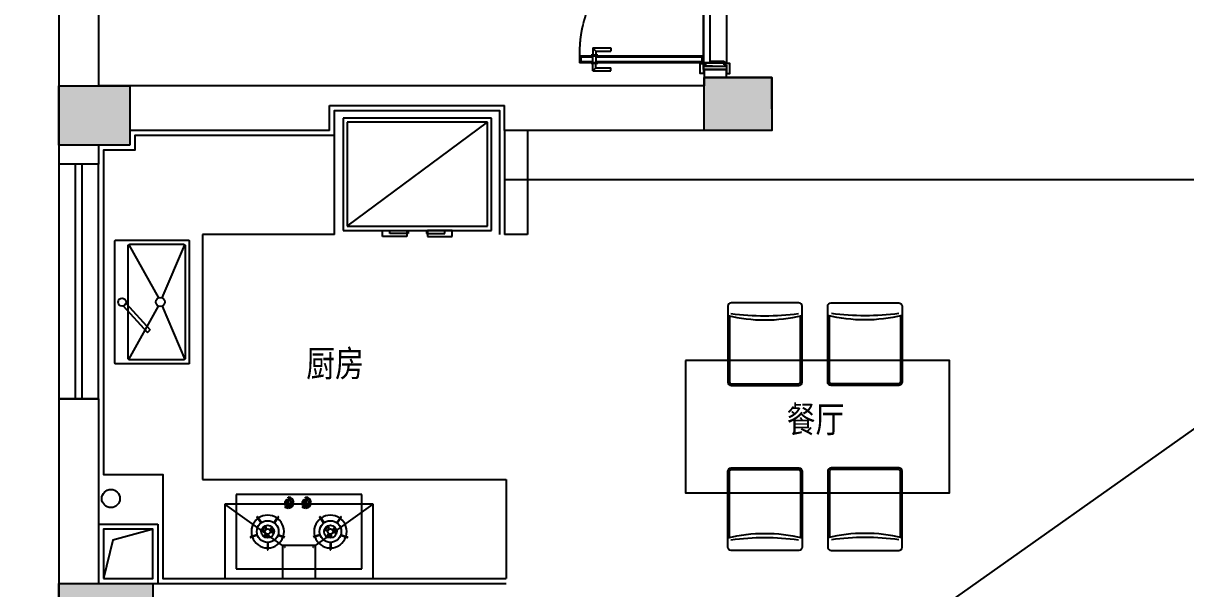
# Model space of a CAD drawing. Header units: millimetres. Extents: x 148889 to 229003, y -70503 to 111106.
# Drawn here: x 176968 to 184011, y -46601 to -43175 of the extents above; entities that cross this region are included whole.
import ezdxf
from ezdxf.lldxf.tags import DXFTag

# ---------------------------------------------------------------- set-up
doc = ezdxf.new("R2010")
doc.units = ezdxf.units.MM
doc.header["$PDMODE"] = 3
doc.linetypes.add('DASHED2', pattern=[0.375, 0.25, -0.125])
doc.linetypes.add('HIDDEN', pattern=[0.375, 0.25, -0.125])
for name, color, linetype in [('C-门套', 16, 'Continuous'), ('P-原墙线', 7, 'Continuous'), ('P-固定家具1(到顶)', 3, 'Continuous'), ('P-固定家具2(不到顶)', 2, 'Continuous'), ('P-外部尺寸', 44, 'Continuous'), ('P-完成面', 1, 'Continuous'), ('P-文字', 3, 'Continuous'), ('P-新墙线', 4, 'Continuous'), ('P-活动家具', 3, 'Continuous'), ('P-窗', 3, 'Continuous'), ('P-门', 1, 'Continuous'), ('P-门套', 1, 'Continuous')]:
    doc.layers.add(name, color=color, linetype=linetype)
doc.styles.add('Arial', font='arial.ttf')
doc.styles.add('H1', font='SimSun.ttf')
tags = doc.linetypes.add('ACAD_ISO03W100', pattern=[30, 12, -18]).pattern_tags.tags
tags[6:7] = [DXFTag(74, 4), DXFTag(75, 0), DXFTag(340, '0'), DXFTag(46, 1.0), DXFTag(50, 0.0), DXFTag(44, 0.0), DXFTag(45, 0.0)]
tags[4:5] = [DXFTag(74, 4), DXFTag(75, 0), DXFTag(340, '0'), DXFTag(46, 1.0), DXFTag(50, 0.0), DXFTag(44, 0.0), DXFTag(45, 0.0)]
doc.dimstyles.new('1比80', dxfattribs={"dimscale": 80, "dimtxt": 2, "dimasz": 1.25, "dimexe": 1, "dimexo": 1, "dimgap": 0.25, "dimtad": 1, "dimdec": 0, "dimrnd": 0.005, "dimzin": 0, "dimdsep": 46, "dimtxsty": 'Arial', "dimblk": 'ARCHTICK', "dimcen": 0.125, "dimdle": 1, "dimclrd": 44, "dimclre": 44, "dimclrt": 50, "dimadec": 0, "dimazin": 0, "dimtfac": 1, "dimtdec": 0, "dimtix": 1, "dimtmove": 2, "dimatfit": 3, "dimldrblk": 'DOT', "dimfxl": 5, "dimfxlon": 1, "dimtvp": 1, "dimtolj": 1, "dimtzin": 0, "dimarcsym": 0})

# ---------------------------------------------------------------- blocks, each defined once
blk = doc.blocks.new('_ArchTick')
at = {"color": 0, "linetype": 'ByBlock', "const_width": 0.15}
blk.add_lwpolyline([(-0.5, -0.5), (0.5, 0.5)], dxfattribs=at)
blk = doc.blocks.new('*D244')
at = {"layer": 'Defpoints', "color": 0}
for p in [(177967.7, -40814.4), (175747.9, -43554.4), (178922.7, -43554.4)]:
    blk.add_point(p, dxfattribs=at)
at = {"layer": 'P-外部尺寸', "color": 44, "lineweight": -2}
for p, q in [((175747.9, -40734.4), (175747.9, -43634.4)), ((176147.9, -40814.4), (175667.9, -40814.4)), ((176147.9, -43554.4), (175667.9, -43554.4))]:
    blk.add_line(p, q, dxfattribs=at)
at = {"layer": 'P-外部尺寸', "color": 44, "lineweight": -2, "xscale": 100, "yscale": 100, "zscale": 100}
for p, rotation in [((175747.9, -40814.4), 90), ((175747.9, -43554.4), 270)]:
    blk.add_blockref('_ArchTick', p, dxfattribs=dict(at, rotation=rotation))
at = {"layer": 'P-外部尺寸', "color": 50, "insert": (175646.2, -42184.4), "char_height": 160, "attachment_point": 5, "rotation": 90, "style": 'Arial'}
blk.add_mtext('\\A1;2740', dxfattribs=at)
blk = doc.blocks.new('_Dot')
at = {"color": 0, "linetype": 'ByBlock', "lineweight": -2}
blk.add_line((-0.5, 0), (-1, 0), dxfattribs=at)
at = {"color": 0, "linetype": 'ByBlock', "const_width": 0.5}
blk.add_lwpolyline([(-0.25, 0, 1), (0.25, 0, 1)], format="xyb", close=True, dxfattribs=at)
blk = doc.blocks.new('*D245')
at = {"layer": 'Defpoints', "color": 0}
for p in [(178922.7, -43554.4), (175747.9, -43824.4), (178922.7, -43824.4)]:
    blk.add_point(p, dxfattribs=at)
at = {"layer": 'P-外部尺寸', "color": 44, "lineweight": -2}
for p, q in [((175747.9, -43554.4), (175747.9, -43454.4)), ((176147.9, -43554.4), (175667.9, -43554.4)), ((175747.9, -43554.4), (175747.9, -43824.4)), ((176147.9, -43824.4), (175667.9, -43824.4)), ((175747.9, -43824.4), (175747.9, -43924.4))]:
    blk.add_line(p, q, dxfattribs=at)
at = {"layer": 'P-外部尺寸', "color": 44, "lineweight": -2, "xscale": 100, "yscale": 100, "zscale": 100}
for p, rotation in [((175747.9, -43554.4), 270), ((175747.9, -43824.4), 90)]:
    blk.add_blockref('_ArchTick', p, dxfattribs=dict(at, rotation=rotation))
at = {"layer": 'P-外部尺寸', "color": 50, "insert": (175646.2, -43689.4), "char_height": 160, "attachment_point": 5, "rotation": 90, "style": 'Arial'}
blk.add_mtext('\\A1;270', dxfattribs=at)
blk = doc.blocks.new('*D246')
at = {"layer": 'Defpoints', "color": 0}
for p in [(178922.7, -43824.4), (175747.9, -46569.4), (178552.7, -46569.4)]:
    blk.add_point(p, dxfattribs=at)
at = {"layer": 'P-外部尺寸', "color": 44, "lineweight": -2}
for p, q in [((175747.9, -43744.4), (175747.9, -46649.4)), ((176147.9, -43824.4), (175667.9, -43824.4)), ((176147.9, -46569.4), (175667.9, -46569.4))]:
    blk.add_line(p, q, dxfattribs=at)
at = {"layer": 'P-外部尺寸', "color": 44, "lineweight": -2, "xscale": 100, "yscale": 100, "zscale": 100}
for p, rotation in [((175747.9, -43824.4), 90), ((175747.9, -46569.4), 270)]:
    blk.add_blockref('_ArchTick', p, dxfattribs=dict(at, rotation=rotation))
at = {"layer": 'P-外部尺寸', "color": 50, "insert": (175646.2, -45196.9), "char_height": 160, "attachment_point": 5, "rotation": 90, "style": 'Arial'}
blk.add_mtext('\\A1;2745', dxfattribs=at)
blk = doc.blocks.new('*D247')
at = {"layer": 'Defpoints', "color": 0}
for p in [(178552.7, -46569.4), (175747.9, -46819.4), (178552.7, -46819.4)]:
    blk.add_point(p, dxfattribs=at)
at = {"layer": 'P-外部尺寸', "color": 44, "lineweight": -2}
for p, q in [((175747.9, -46569.4), (175747.9, -46469.4)), ((176147.9, -46569.4), (175667.9, -46569.4)), ((175747.9, -46569.4), (175747.9, -46819.4)), ((176147.9, -46819.4), (175667.9, -46819.4)), ((175747.9, -46819.4), (175747.9, -46919.4))]:
    blk.add_line(p, q, dxfattribs=at)
at = {"layer": 'P-外部尺寸', "color": 44, "lineweight": -2, "xscale": 100, "yscale": 100, "zscale": 100}
for p, rotation in [((175747.9, -46569.4), 270), ((175747.9, -46819.4), 90)]:
    blk.add_blockref('_ArchTick', p, dxfattribs=dict(at, rotation=rotation))
at = {"layer": 'P-外部尺寸', "color": 50, "insert": (175646.2, -46694.4), "char_height": 160, "attachment_point": 5, "rotation": 90, "style": 'Arial'}
blk.add_mtext('\\A1;250', dxfattribs=at)
blk = doc.blocks.new('A$C32C90617')
at = {"layer": 'P-活动家具'}
for p, q in [((238.6, 717.9), (238.6, 680)), ((387.4, 717.9), (238.6, 717.9)), ((387.4, 680), (387.4, 717.9)), ((512.6, 717.9), (661.4, 717.9)), ((512.6, 680), (512.6, 717.9)), ((661.4, 717.9), (661.4, 680)), ((900, 680), (0, 680)), ((0, 680), (0, 0)), ((238.6, 680), (387.4, 680)), ((661.4, 680), (512.6, 680)), ((900, 0), (900, 680)), ((0, 0), (900, 0))]:
    blk.add_line(p, q, dxfattribs=at)
at = {"layer": 'P-活动家具', "color": 252}
for p, q in [((875, 655), (25, 655)), ((875, 655), (25, 25)), ((25, 655), (25, 25)), ((283, 698.9), (283, 680)), ((393.8, 698.9), (283, 698.9)), ((393.8, 680), (393.8, 698.9)), ((506.2, 698.9), (617, 698.9)), ((506.2, 680), (506.2, 698.9)), ((617, 698.9), (617, 680)), ((875, 25), (875, 655)), ((25, 25), (875, 25))]:
    blk.add_line(p, q, dxfattribs=at)
blk = doc.blocks.new('A$C4DF24944')
at = {"layer": 'P-活动家具'}
for p, q in [((900, 510), (0, 510)), ((0, 510), (0, 60)), ((350, 510), (350, 310)), ((550, 310), (550, 510)), ((900, 60), (900, 510)), ((830, 450), (70, 450)), ((70, 450), (70, 0)), ((830, 0), (830, 450)), ((350, 310), (0, 60)), ((350, 310), (550, 310)), ((550, 310), (900, 60)), ((0, 60), (900, 60)), ((70, 0), (830, 0)), ((350, 0), (550, 0))]:
    blk.add_line(p, q, dxfattribs=at)
at = {"layer": 'P-活动家具', "color": 252}
for p, q in [((258.3, 292.6), (258.3, 333.3)), ((261.6, 292.6), (261.6, 333.3)), ((638.3, 292.6), (638.3, 333.3)), ((641.6, 292.6), (641.6, 333.3)), ((195.1, 244.3), (156.5, 256.9)), ((196.2, 247.5), (157.5, 260)), ((323.8, 247.5), (362.5, 260)), ((324.8, 244.3), (363.5, 256.9)), ((575.1, 244.3), (536.5, 256.9)), ((576.2, 247.5), (537.5, 260)), ((703.8, 247.5), (742.5, 260)), ((704.8, 244.3), (743.5, 256.9)), ((218.9, 171.2), (195, 138.4)), ((221.6, 169.3), (197.7, 136.4)), ((298.4, 169.3), (322.3, 136.4)), ((301.1, 171.2), (325, 138.4)), ((598.9, 171.2), (575, 138.4)), ((601.6, 169.3), (577.7, 136.4)), ((678.4, 169.3), (702.3, 136.4)), ((681.1, 171.2), (705, 138.4)), ((408.5, 80), (408.5, 83)), ((411.5, 80), (411.5, 83)), ((431.2, 71.2), (433.3, 73.3)), ((513.5, 80), (513.5, 83)), ((516.5, 80), (516.5, 83)), ((536.2, 71.2), (538.3, 73.3)), ((380, 51.5), (377, 51.5)), ((380, 48.5), (377, 48.5)), ((407, 67.2), (407, 32.7)), ((410, 20), (410, 17)), ((413, 67.2), (413, 32.7)), ((485, 51.5), (482, 51.5)), ((485, 48.5), (482, 48.5)), ((512, 67.2), (512, 32.7)), ((515, 20), (515, 17)), ((518, 67.2), (518, 32.7))]:
    blk.add_line(p, q, dxfattribs=at)
for centre, radius in [((260, 225), 66), ((640, 225), 66), ((260, 225), 38.5), ((260, 225), 16.5), ((640, 225), 38.5), ((640, 225), 16.5), ((410, 50), 20), ((515, 50), 20)]:
    blk.add_circle(centre, radius, dxfattribs=at)
for centre, radius, start, end in [((260, 225), 99, 90.9543, 161.04435), ((260, 333.3), 1.65, 359.99932, 179.99932), ((260, 292.6), 1.65, 179.99932, 359.99932), ((260, 225), 99, 18.9543, 89.04435), ((363, 318.5), 1.65, 287.99932, 107.99932), ((537, 318.5), 1.65, 71.99932, 251.99932), ((640, 225), 99, 90.9543, 161.04435), ((640, 333.3), 1.65, 359.99932, 179.99932), ((640, 292.6), 1.65, 179.99932, 359.99932), ((640, 225), 99, 18.9543, 89.04435), ((157, 258.5), 1.65, 71.99932, 251.99932), ((260, 225), 99, 162.9543, 233.04435), ((195.7, 245.9), 1.65, 251.99932, 71.99932), ((232.5, 225), 5.5, 359.99932, 179.99932), ((260, 225), 33, 179.99932, 213.52516), ((237.1, 209.8), 5.5, 213.52516, 33.52516), ((260, 225), 22, 179.99932, 213.52516), ((258.3, 252.4), 5.5, 93.52516, 273.52516), ((260, 225), 33, 59.99932, 93.52516), ((260, 225), 22, 59.99932, 93.52516), ((273.7, 248.8), 5.5, 239.99932, 59.99932), ((260, 225), 22, 299.99932, 333.52516), ((284.6, 212.7), 5.5, 333.52516, 153.52516), ((260, 225), 99, 306.9543, 17.04435), ((324.3, 245.9), 1.65, 107.99932, 287.99932), ((640, 225), 99, 162.95565, 233.0457), ((575.7, 245.9), 1.65, 251.99932, 71.99932), ((612.5, 225), 5.5, 359.99932, 179.99932), ((640, 225), 33, 179.99932, 213.52516), ((617.1, 209.8), 5.5, 213.52516, 33.52516), ((640, 225), 22, 179.99932, 213.52516), ((638.3, 252.4), 5.5, 93.52516, 273.52516), ((640, 225), 33, 59.99932, 93.52516), ((640, 225), 22, 59.99932, 93.52516), ((653.7, 248.8), 5.5, 239.99932, 59.99932), ((640, 225), 22, 299.99932, 333.52516), ((664.6, 212.7), 5.5, 333.52516, 153.52516), ((640, 225), 99, 306.9543, 17.04435), ((704.3, 245.9), 1.65, 107.99932, 287.99932), ((743, 258.5), 1.65, 287.99932, 107.99932), ((260, 225), 99, 234.9543, 305.04435), ((220.2, 170.3), 1.65, 323.99932, 143.99932), ((273.7, 201.2), 5.5, 119.99932, 299.99932), ((260, 225), 33, 299.99932, 333.52516), ((299.8, 170.3), 1.65, 35.99932, 215.99932), ((640, 225), 99, 234.9543, 305.04435), ((600.2, 170.3), 1.65, 323.99932, 143.99932), ((653.7, 201.2), 5.5, 119.99932, 299.99932), ((640, 225), 33, 299.99932, 333.52516), ((679.8, 170.3), 1.65, 35.99932, 215.99932), ((196.3, 137.4), 1.65, 143.99932, 323.99932), ((323.6, 137.4), 1.65, 215.99932, 35.99932), ((410, 50), 33, 92.60458, 177.39407), ((410, 50), 30, 92.86531, 177.13334), ((410, 50), 33, 44.99932, 87.39407), ((410, 50), 30, 44.99932, 87.13334), ((515, 50), 33, 92.60458, 177.39407), ((515, 50), 30, 92.86531, 177.13334), ((515, 50), 33, 44.99932, 87.39407), ((515, 50), 30, 44.99932, 87.13334), ((576.3, 137.4), 1.65, 143.99932, 323.99932), ((703.6, 137.4), 1.65, 215.99932, 35.99932), ((410, 50), 33, 182.60458, 269.99932), ((410, 50), 30, 182.86531, 269.99932), ((410, 50), 18, 99.59339, 260.40526), ((410, 67), 3.01, 355.12371, 184.87494), ((410, 33), 3.01, 175.12371, 4.87494), ((410, 50), 18, 279.59339, 80.40526), ((515, 50), 33, 182.60458, 269.99932), ((515, 50), 30, 182.86531, 269.99932), ((515, 50), 18, 99.59339, 260.40526), ((515, 67), 3.01, 355.12371, 184.87494), ((515, 33), 3.01, 175.12371, 4.87494), ((515, 50), 18, 279.59339, 80.40526)]:
    blk.add_arc(centre, radius, start, end, dxfattribs=at)
blk = doc.blocks.new('A$C5B623725')
at = {"layer": 'P-固定家具2(不到顶)', "color": 3}
blk.add_lwpolyline([(5, 450), (745, 450, -0.414214), (750, 445), (750, 5, -0.414214), (745, 0), (5, 0, -0.414214), (0, 5), (0, 445, -0.414214)], format="xyb", close=True, dxfattribs=at)
at = {"layer": 'P-活动家具', "color": 252}
for p, q in [((27.9, 367.1), (350.2, 185.9)), ((351.7, 400.6), (190, 253.1)), ((368, 384.2), (206.6, 237.1)), ((722.1, 367.1), (399.8, 185.9)), ((190, 253.1), (206.6, 237.1)), ((350.2, 164.9), (27.9, 27.9)), ((399.8, 164.9), (722.1, 27.9))]:
    blk.add_line(p, q, dxfattribs=at)
blk.add_lwpolyline([(35, 370), (715, 370, -0.414214), (725, 360), (725, 35, -0.414214), (715, 25), (35, 25, -0.414214), (25, 35), (25, 360, -0.414214)], format="xyb", close=True, dxfattribs=at)
for centre, radius in [((375, 407.4), 24.2), ((375, 175.4), 26.9)]:
    blk.add_circle(centre, radius, dxfattribs=at)
blk = doc.blocks.new('A$C0BB32EA6')
at = {"color": 250}
blk.add_arc((223.5, 2013), 1591.3, 262.61273, 277.38727, dxfattribs=at)
at = {"layer": 'P-活动家具'}
for p, q in [((430, 500), (20, 500)), ((0, 480), (0, 118.4)), ((450, 118.4), (450, 480)), ((0, 118.4), (0, 20)), ((450, 20), (450, 118.4)), ((20, 0), (430, 0))]:
    blk.add_line(p, q, dxfattribs=at)
at = {"layer": 'P-活动家具', "color": 250}
for p, q in [((10, 421.9), (10, 20)), ((440, 20), (440, 421.9)), ((20, 10), (430, 10))]:
    blk.add_line(p, q, dxfattribs=at)
at = {"layer": 'P-活动家具'}
for centre, radius, start, end in [((20, 480), 20, 90, 180), ((430, 480), 20, 0, 90), ((225, 1333.7), 937.3, 256.11001, 283.88999), ((20, 20), 20, 180, 270), ((430, 20), 20, 270, 0)]:
    blk.add_arc(centre, radius, start, end, dxfattribs=at)
at = {"layer": 'P-活动家具', "color": 250}
for centre, start, end in [((20, 20), 180, 270), ((430, 20), 270, 0)]:
    blk.add_arc(centre, 10, start, end, dxfattribs=at)
blk = doc.blocks.new('A$C323B2213')
at = {"layer": 'P-活动家具'}
blk.add_lwpolyline([(0, 1149.9), (0, 349.9), (1600, 349.9), (1600, 1149.9)], close=True, dxfattribs=at)
blk.add_blockref('A$C0BB32EA6', (256.2, 999.9), dxfattribs=at)
at = {"layer": 'P-活动家具', "xscale": -1}
blk.add_blockref('A$C0BB32EA6', (1311.6, 999.9), dxfattribs=at)
at = {"layer": 'P-活动家具', "xscale": -1, "rotation": 180}
blk.add_blockref('A$C0BB32EA6', (256.2, 500), dxfattribs=at)
at = {"layer": 'P-活动家具', "rotation": 180}
blk.add_blockref('A$C0BB32EA6', (1311.6, 500), dxfattribs=at)
blk = doc.blocks.new('A$C404574AA')
at = {"layer": 'P-门'}
for p, q in [((650.6, 803, 233.2), (650.6, 784, 233.2)), ((760.1, 803, 233.2), (650.6, 803, 233.2)), ((741.1, 784, 233.2), (650.6, 784, 233.2)), ((741.1, 784, 233.2), (760.1, 803, 233.2)), ((741.1, 784, 233.2), (741.1, 758, 233.2)), ((760.1, 803, 233.2), (760.1, 758, 233.2)), ((90, 753, 233.2), (840, 753, 233.2)), ((90, 713, 233.2), (90, 753, 233.2)), ((90, 713, 233.2), (840, 713, 233.2)), ((730.6, 758, 233.2), (730.6, 753, 233.2)), ((730.6, 758, 233.2), (770.6, 758, 233.2)), ((730.6, 708, 233.2), (730.6, 713, 233.2)), ((730.6, 708, 233.2), (770.6, 708, 233.2)), ((740.8, 753, 233.2), (740.8, 713, 233.2)), ((741.1, 682, 233.2), (741.1, 708, 233.2)), ((760.1, 663, 233.2), (760.1, 708, 233.2)), ((760.3, 753, 233.2), (760.3, 713, 233.2)), ((770.6, 758, 233.2), (770.6, 753, 233.2)), ((770.6, 708, 233.2), (770.6, 713, 233.2)), ((840, 713, 233.2), (840, 753, 233.2)), ((741.1, 682, 233.2), (650.6, 682, 233.2)), ((650.6, 663, 233.2), (650.6, 682, 233.2)), ((760.1, 663, 233.2), (650.6, 663, 233.2)), ((741.1, 682, 233.2), (760.1, 663, 233.2))]:
    blk.add_line(p, q, dxfattribs=at)
at = {"layer": 'P-门', "color": 252, "linetype": 'ACAD_ISO03W100', "ltscale": 0.001}
for p, q in [((50, 753, 233.2), (50, 3, 233.2)), ((50, 753, 233.2), (90, 753, 233.2)), ((90, 753, 233.2), (90, 3, 233.2)), ((90, 3, 233.2), (90, 743, 233.2)), ((0, 82.9, 233.2), (0, 192.4, 233.2)), ((0, 192.4, 233.2), (19, 192.4, 233.2)), ((19, 101.9, 233.2), (19, 192.4, 233.2)), ((140, 192.4, 233.2), (121, 192.4, 233.2)), ((121, 101.9, 233.2), (121, 192.4, 233.2)), ((140, 82.9, 233.2), (140, 192.4, 233.2)), ((19, 101.9, 233.2), (0, 82.9, 233.2)), ((0, 82.9, 233.2), (45, 82.9, 233.2)), ((19, 101.9, 233.2), (45, 101.9, 233.2)), ((45, 112.4, 233.2), (45, 72.4, 233.2)), ((45, 112.4, 233.2), (50, 112.4, 233.2)), ((45, 72.4, 233.2), (50, 72.4, 233.2)), ((90, 102.2, 233.2), (50, 102.2, 233.2)), ((90, 82.7, 233.2), (50, 82.7, 233.2)), ((95, 112.4, 233.2), (90, 112.4, 233.2)), ((95, 72.4, 233.2), (90, 72.4, 233.2)), ((95, 112.4, 233.2), (95, 72.4, 233.2)), ((121, 101.9, 233.2), (95, 101.9, 233.2)), ((140, 82.9, 233.2), (95, 82.9, 233.2)), ((121, 101.9, 233.2), (140, 82.9, 233.2)), ((50, 3, 233.2), (90, 3, 233.2))]:
    blk.add_line(p, q, dxfattribs=at)
at = {"layer": 'P-门', "color": 252}
for p, q in [((100, 713, 233.2), (100, 753, 233.2)), ((100, 747, 233.2), (740.8, 747, 233.2)), ((100, 719, 233.2), (740.8, 719, 233.2)), ((760.3, 747, 233.2), (832, 747, 233.2)), ((760.3, 719, 233.2), (832, 719, 233.2)), ((832, 713, 233.2), (832, 753, 233.2))]:
    blk.add_line(p, q, dxfattribs=at)
at = {"layer": 'P-门', "color": 252, "linetype": 'DASHED2'}
blk.add_arc((154.7, 685.8, 233.2), 685.8, 264.58541, 2.27588, dxfattribs=at)

msp = doc.modelspace()

# ---------------------------------------------------------------- hatches: boundary and pattern name
at = {"layer": 'P-原墙线'}
h = msp.add_hatch(color=8, dxfattribs=at)
h.dxf.hatch_style = 1
h.paths.add_polyline_path([(188999, -39594.4), (188999, -39904.4), (189409, -39904.4), (189409, -39594.4)])
h.paths.add_polyline_path([(189299, -43064.4), (188999, -43064.4), (188999, -43564.4), (189299, -43564.4)])
h.paths.add_polyline_path([(189399, -46939.4), (188999, -46939.4), (188999, -47289.4), (189399, -47289.4)])
h.paths.add_polyline_path([(190569, -47289.4), (191219, -47289.4), (191219, -46939.4), (190569, -46939.4)])
h.paths.add_polyline_path([(184379, -49019.4), (184379, -49439.4), (184754, -49439.4), (184754, -49019.4)])
h.paths.add_polyline_path([(186824, -50589.4), (187099, -50589.4), (187099, -50259.4), (186824, -50259.4)])
h.paths.add_polyline_path([(190569, -50349.4), (190569, -50589.4), (191219, -50589.4), (191219, -50349.4)])
h.paths.add_polyline_path([(179204, -48899.4), (178724, -48899.4), (178724, -49289.4), (179204, -49289.4)])
h.paths.add_polyline_path([(177754, -46819.4), (177754, -46569.4), (177184, -46569.4), (177184, -46819.4)])
h.paths.add_polyline_path([(177184, -43554.4), (177184, -43914.4), (177614, -43914.4), (177614, -43554.4)])
h.paths.add_polyline_path([(181504, -43824.4), (181504, -43504.4), (181094, -43504.4), (181094, -43824.4)])
h.paths.add_polyline_path([(184289, -43824.4), (184614, -43824.4), (184614, -43194.4), (184289, -43194.4)])
h.paths.add_polyline_path([(183509, -39594.4), (183269, -39594.4), (183269, -39954.4), (183509, -39954.4)])
h.paths.add_polyline_path([(181514, -40814.4), (181514, -40574.4), (181094, -40574.4), (181094, -40814.4)])
h.paths.add_polyline_path([(179214, -40574.4), (178784, -40574.4), (178784, -40814.4), (179214, -40814.4)])

# ---------------------------------------------------------------- linework, layer by layer
at = {"layer": 'C-门套', "linetype": 'HIDDEN', "elevation": 116.6}
msp.add_lwpolyline([(181229, -42664.4), (181229, -43414.4), (181089, -43414.4), (181089, -42664.4)], close=True, dxfattribs=at)
at = {"layer": 'P-原墙线'}
for p, q in [((177184, -42864.4), (177184, -44029.4)), ((177424, -42864.4), (177424, -43554.4)), ((181504, -43504.4), (181094, -43504.4)), ((181094, -43504.4), (181094, -43554.4)), ((181504, -43694.4), (181504, -43504.4)), ((181094, -43554.4), (177424, -43554.4)), ((178824, -43824.4), (178824, -43674.4)), ((178824, -43674.4), (179854, -43674.4)), ((178824, -43824.4), (178824, -43674.4)), ((178824, -43674.4), (179884, -43674.4)), ((179854, -43674.4), (179854, -43674.4)), ((179884, -43824.4), (179884, -43674.4)), ((177614, -43824.4), (177614, -43914.4)), ((178824, -43824.4), (177614, -43824.4)), ((181094, -43824.4), (179884, -43824.4)), ((177614, -43914.4), (177424, -43914.4)), ((177424, -43914.4), (177424, -44029.4)), ((177424, -44029.4), (177184, -44029.4)), ((186251.7, -44124.4), (179884, -44124.4)), ((177424, -45449.4), (177184, -45449.4)), ((177184, -45449.4), (177184, -46819.4)), ((177424, -45449.4), (177424, -46569.4)), ((177424, -46209.4), (177784, -46209.4)), ((177424, -46209.4), (177784, -46209.4)), ((177784, -46209.4), (177784, -46569.4)), ((177784, -46209.4), (177784, -46569.4)), ((177424, -46569.4), (179194, -46569.4)), ((179194, -46569.4), (179894, -46569.4))]:
    msp.add_line(p, q, dxfattribs=at)
for points in [[(181094, -43504.4), (181504, -43504.4), (181504, -43824.4), (181094, -43824.4)], [(177614, -43914.4), (177184, -43914.4), (177184, -43554.4), (177614, -43554.4)], [(177454, -46539.4), (177754, -46539.4), (177754, -46239.4), (177454, -46239.4)], [(177754, -46819.4), (177184, -46819.4), (177184, -46569.4), (177754, -46569.4)]]:
    msp.add_lwpolyline(points, close=True, dxfattribs=at)
msp.add_lwpolyline([(177755, -46239.4), (177511.4, -46305.7), (177454, -46539.4)], dxfattribs=at)
msp.add_circle((177499, -46054.4), 55, dxfattribs=at)
at = {"layer": 'P-固定家具2(不到顶)'}
for p, q in [((178854, -44454.4), (178854, -43854.4)), ((178854, -44454.4), (178054, -44454.4)), ((178054, -44454.4), (178054, -45939.4)), ((178054, -45939.4), (179894, -45939.4)), ((179894, -45939.4), (179894, -46539.4))]:
    msp.add_line(p, q, dxfattribs=at)
at = {"layer": 'P-完成面'}
for points in [[(178854, -43854.4), (178854, -43704.4), (179854, -43704.4), (179854, -43704.4), (179854, -44454.4)], [(178854, -43854.4), (177644, -43854.4), (177644, -43944.4), (177454, -43944.4), (177454, -45909.4), (177814, -45909.4), (177814, -46539.4), (179894, -46539.4)]]:
    msp.add_lwpolyline(points, dxfattribs=at)
at = {"layer": 'P-新墙线'}
for p, q in [((172912.5, -53516), (196936.5, -36529.3)), ((179884, -43824.4), (179884, -44454.4)), ((180024, -43824.4), (180024, -44454.4)), ((180024, -44454.4), (179884, -44454.4))]:
    msp.add_line(p, q, dxfattribs=at)
msp.add_lwpolyline([(181229, -43454.4), (181094, -43454.4), (181094, -43504.4), (181229, -43504.4)], close=True, dxfattribs=at)
at = {"layer": 'P-窗'}
for p, q in [((177284, -45449.4), (177284, -44029.4)), ((177324, -44029.4), (177324, -45449.4))]:
    msp.add_line(p, q, dxfattribs=at)
msp.add_lwpolyline([(177184, -45449.4), (177424, -45449.4), (177424, -44029.4), (177184, -44029.4)], close=True, dxfattribs=at)
at = {"layer": 'P-门套'}
for p, q in [((181089, -43419.4, 233.2), (181089, -43414.4, 233.2)), ((181089, -43414.4, 233.2), (181134, -43414.4, 233.2)), ((181104, -43419.4, 233.2), (181089, -43419.4, 233.2)), ((181089, -43434.4, 116.6), (181089, -43427.4, 116.6)), ((181089, -43427.4, 233.2), (181104, -43427.4, 233.2)), ((181089, -43434.4, 116.6), (181229, -43434.4)), ((181089, -43454.4, 116.6), (181089, -43434.4, 116.6)), ((181089, -43434.4, 116.6), (181144, -43434.4, 116.6)), ((181144, -43434.4, 116.6), (181089, -43434.4, 116.6)), ((181104, -43427.4, 233.2), (181104, -43419.4, 233.2)), ((181134, -43414.4, 233.2), (181229, -43414.4, 116.6)), ((181144, -43434.4, 116.6), (181229, -43434.4)), ((181229, -43414.4, 116.6), (181214, -43414.4, 116.6)), ((181214, -43414.4, 116.6), (181229, -43414.4, 116.6)), ((181214, -43427.4, 116.6), (181214, -43419.4, 116.6)), ((181214, -43419.4, 116.6), (181229, -43419.4, 116.6)), ((181229, -43427.4, 116.6), (181214, -43427.4, 116.6)), ((181229, -43419.4, 116.6), (181229, -43414.4, 116.6)), ((181229, -43434.4), (181229, -43427.4)), ((181229, -43434.4), (181229, -43454.4)), ((181089, -43454.4, 192), (181229, -43454.4))]:
    msp.add_line(p, q, dxfattribs=at)
at = {"layer": 'P-门套', "elevation": 116.6}
msp.add_lwpolyline([(181089, -43427.4), (181089, -43479.4), (181069, -43479.4), (181069, -43419.4), (181089, -43419.4)], dxfattribs=at)
at = {"layer": 'P-门套'}
msp.add_lwpolyline([(181214, -43404.4), (181214, -43414.4), (181134, -43414.4), (181134, -43404.4)], close=True, dxfattribs=at)
msp.add_lwpolyline([(181229, -43427.4), (181229, -43479.4), (181249, -43479.4), (181249, -43419.4), (181229, -43419.4)], dxfattribs=at)

# ---------------------------------------------------------------- block references
at = {"layer": 'P-固定家具1(到顶)', "color": 3, "rotation": 180}
msp.add_blockref('A$C32C90617', (179805.5, -43750), dxfattribs=at)
at = {"layer": 'P-活动家具'}
for name, p, rotation in [('A$C5B623725', (177974, -45239.1), 90), ('A$C4DF24944', (179089, -46029.4), 180)]:
    msp.add_blockref(name, p, dxfattribs=dict(at, rotation=rotation))
msp.add_blockref('A$C323B2213', (180980.3, -46368.8), dxfattribs=at)
at = {"layer": 'P-门', "rotation": 180}
msp.add_blockref('A$C404574AA', (181179, -42661.4, -116.6), dxfattribs=at)

# ---------------------------------------------------------------- texts
at = {"layer": 'P-文字', "style": 'H1', "width": 0.8}
for s, p in [('厨房 ', (178682.6, -45315.9)), ('餐厅', (181593.3, -45654))]:
    msp.add_text(s, height=160, dxfattribs=at).set_placement(p)

# ---------------------------------------------------------------- dimensions: what is measured, and where the dimension line sits
at = {"layer": 'P-外部尺寸'}
for base, p1, p2, picture, middle in [((175747.9, -43554.4), (177967.7, -40814.4), (178922.7, -43554.4), '*D244', (175646.2, -42184.4)), ((175747.9, -43824.4), (178922.7, -43554.4), (178922.7, -43824.4), '*D245', (175646.2, -43689.4)), ((175747.9, -46569.4), (178922.7, -43824.4), (178552.7, -46569.4), '*D246', (175646.2, -45196.9)), ((175747.9, -46819.4), (178552.7, -46569.4), (178552.7, -46819.4), '*D247', (175646.2, -46694.4))]:
    dim = msp.add_linear_dim(base=base, p1=p1, p2=p2, angle=90, dimstyle='1比80', dxfattribs=at)
    dim.commit()
    dim.dimension.update_dxf_attribs({"geometry": picture, "text_midpoint": middle})

doc.saveas('drawing.dxf')
